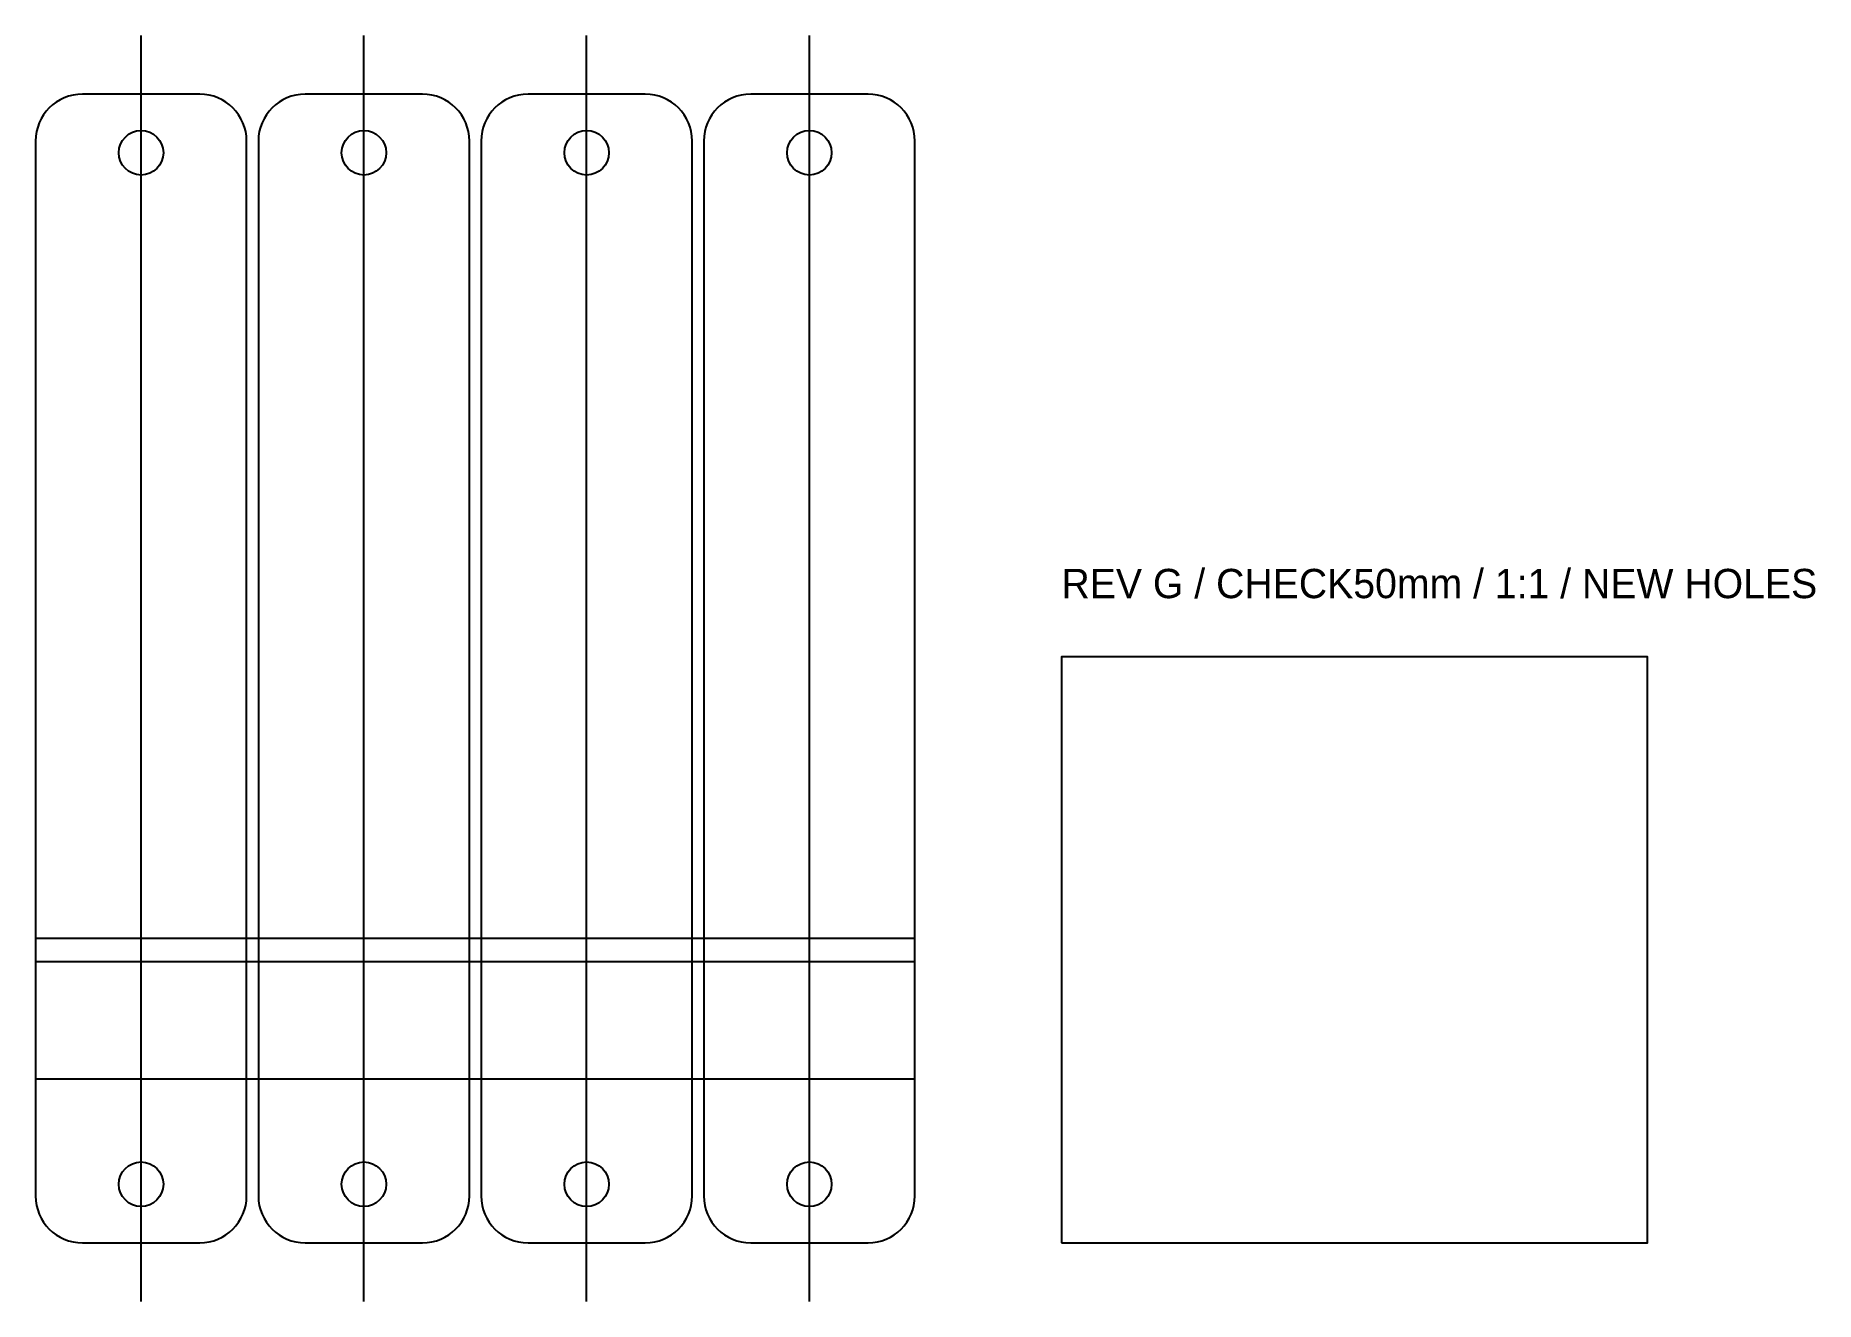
# Model space of a CAD drawing. Header units: millimetres. Extents: x -38 to 114, y -5 to 103.
import ezdxf

# ---------------------------------------------------------------- set-up
doc = ezdxf.new("R2010")
doc.units = ezdxf.units.MM
for name, color, linetype in [('MOUNT_CENTER', 1, 'Continuous'), ('OUTLINE', 7, 'Continuous'), ('REFERENCE', 4, 'Continuous'), ('STRING_CENTER', 3, 'Continuous')]:
    doc.layers.add(name, color=color, linetype=linetype)

msp = doc.modelspace()

# ---------------------------------------------------------------- linework, layer by layer
at = {"layer": 'MOUNT_CENTER'}
for centre in [(-28.5, 93), (-9.5, 93), (9.5, 93), (28.5, 93), (-28.5, 5), (-9.5, 5), (9.5, 5), (28.5, 5)]:
    msp.add_circle(centre, 1.9, dxfattribs=at)
at = {"layer": 'OUTLINE'}
for p, q in [((-23.5, 98), (-33.5, 98)), ((-4.5, 98), (-14.5, 98)), ((14.5, 98), (4.5, 98)), ((33.5, 98), (23.5, 98)), ((-37.5, 94), (-37.5, 4)), ((-19.5, 4), (-19.5, 94)), ((-18.5, 94), (-18.5, 4)), ((-0.5, 4), (-0.5, 94)), ((0.5, 94), (0.5, 4)), ((18.5, 4), (18.5, 94)), ((19.5, 94), (19.5, 4)), ((37.5, 4), (37.5, 94)), ((-33.5, 0), (-23.5, 0)), ((-14.5, 0), (-4.5, 0)), ((4.5, 0), (14.5, 0)), ((23.5, 0), (33.5, 0))]:
    msp.add_line(p, q, dxfattribs=at)
for centre, start, end in [((-33.5, 94), 90, 180), ((-23.5, 94), 0, 90), ((-14.5, 94), 90, 180), ((-4.5, 94), 0, 90), ((4.5, 94), 90, 180), ((14.5, 94), 0, 90), ((23.5, 94), 90, 180), ((33.5, 94), 0, 90), ((-33.5, 4), 180, 270), ((-23.5, 4), 270, 360), ((-14.5, 4), 180, 270), ((-4.5, 4), 270, 360), ((4.5, 4), 180, 270), ((14.5, 4), 270, 360), ((23.5, 4), 180, 270), ((33.5, 4), 270, 360)]:
    msp.add_arc(centre, 4, start, end, dxfattribs=at)
at = {"layer": 'REFERENCE'}
for p, q in [((-37.5, 26), (37.5, 26)), ((-37.5, 24), (37.5, 24)), ((-37.5, 14), (37.5, 14))]:
    msp.add_line(p, q, dxfattribs=at)
msp.add_lwpolyline([(50, 0), (100, 0), (100, 50), (50, 50)], close=True, dxfattribs=at)
at = {"layer": 'STRING_CENTER'}
for p, q in [((-28.5, -5), (-28.5, 103)), ((-9.5, -5), (-9.5, 103)), ((9.5, -5), (9.5, 103)), ((28.5, -5), (28.5, 103))]:
    msp.add_line(p, q, dxfattribs=at)

# ---------------------------------------------------------------- texts
at = {"layer": 'REFERENCE'}
msp.add_text('REV G / CHECK50mm / 1:1 / NEW HOLES', height=2.5, dxfattribs=at).set_placement((50, 55))

doc.saveas('drawing.dxf')
